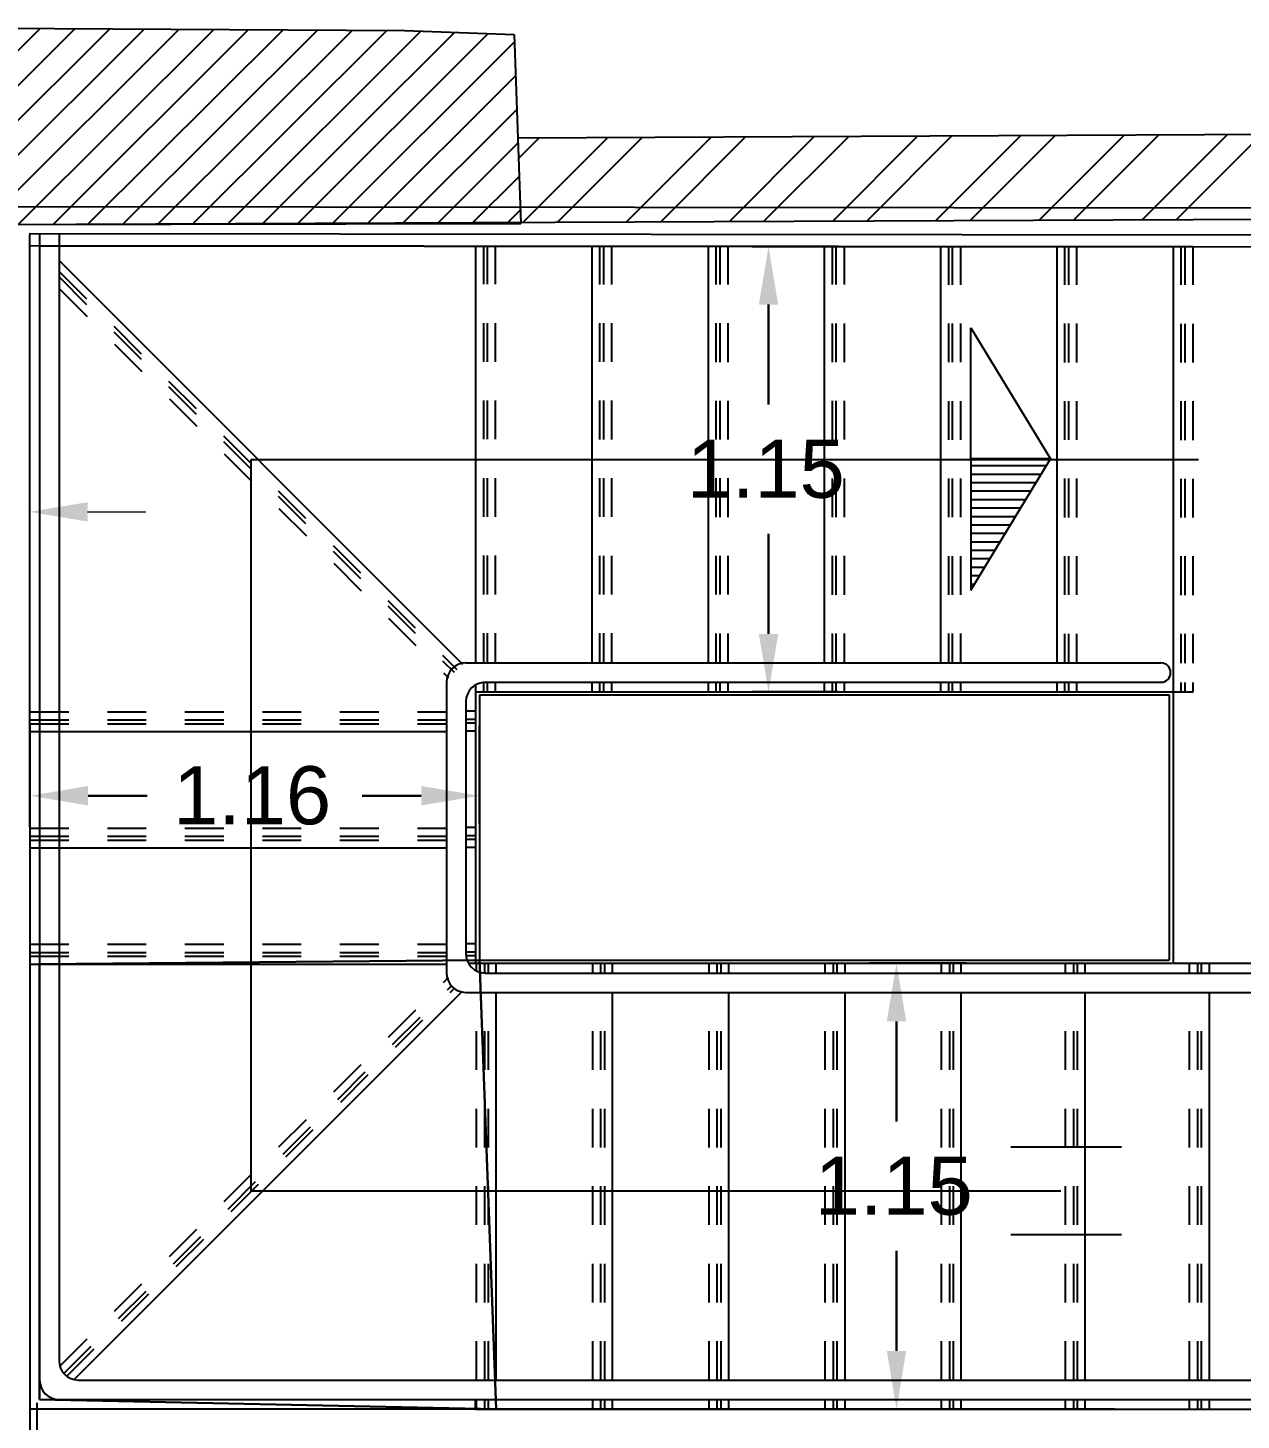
# Model space of a CAD drawing. Header units: inches. Extents: x 54 to 199, y 70 to 109.
# Drawn here: x 131.191 to 134.323, y 80.626 to 84.218 of the extents above; entities that cross this region are included whole.
import ezdxf
from ezdxf.enums import TextEntityAlignment as Align

# ---------------------------------------------------------------- set-up
doc = ezdxf.new("R2010")
doc.units = ezdxf.units.IN
doc.header["$MEASUREMENT"] = 0
doc.linetypes.add('HIDDEN2', pattern=[0.1875, 0.125, -0.0625])
doc.layers.add('1204SDC-A0$0$G-TTLB-LINE', color=244, linetype='Continuous', lineweight=30)
doc.layers.add('DIM-IN-AR', color=251, linetype='Continuous', lineweight=5)
for name, color, linetype in [('A2- Plans$0$STAIR-AR', 11, 'Continuous'), ('A2- Plans$0$WALL-AR', 7, 'Continuous'), ('col-hat', 2, 'Continuous'), ('columns', 6, 'Continuous'), ('FINISH-AR', 252, 'Continuous'), ('HANDRAIL-AR', 30, 'Continuous'), ('HATCH-AR', 251, 'Continuous'), ('WALL-AR', 7, 'Continuous')]:
    doc.layers.add(name, color=color, linetype=linetype)
doc.layers.add('GOLDCLADDING', color=7, linetype='Continuous', true_color=0xffc20a)
doc.styles.add('ROMANS', font='romans.shx')
doc.styles.get("Standard").update_dxf_attribs({"font": 'arial.ttf'})

# ---------------------------------------------------------------- blocks, each defined once
blk = doc.blocks.new('GRWRFHRH')
at = {"layer": '1204SDC-A0$0$G-TTLB-LINE', "color": 252}
for p, q in [((-8.7564, 10.9867), (-5.7802, 10.9838)), ((-6.9167, 10.985, 0), (-6.6953, 10.985, 0)), ((-6.8753, 10.835, 0), (-6.8753, 10.5769, 0)), ((-6.8753, 9.9856, 0), (-6.8753, 10.2437, 0)), ((-6.9178, 9.8356, 0), (-6.6953, 9.8356, 0)), ((-8.7813, 9.4961, 0), (-8.7813, 9.7479, 0)), ((-7.6214, 9.4961, 0), (-7.6214, 9.7479, 0)), ((-8.6313, 9.5679, 0), (-8.4791, 9.5679, 0)), ((-7.7714, 9.5679, 0), (-7.9237, 9.5679, 0)), ((-8.7564, 9.1336), (-7.6214, 9.1433)), ((-8.7564, 8.0105), (-8.7564, 9.1336)), ((-7.6214, 9.1433), (-7.5778, 7.9856)), ((-6.6153, 9.1356, 0), (-6.365, 9.1356, 0)), ((-6.545, 8.9856, 0), (-6.545, 8.7272, 0)), ((-6.545, 8.1356, 0), (-6.545, 8.394, 0)), ((-7.5778, 7.9856), (-8.7564, 8.0105)), ((-6.6453, 7.9856, 0), (-6.365, 7.9856, 0))]:
    blk.add_line(p, q, dxfattribs=at)
for points in [[(-6.9003, 10.835, 0), (-6.8503, 10.835, 0), (-6.8753, 10.985, 0)], [(-6.9003, 9.9856, 0), (-6.8503, 9.9856, 0), (-6.8753, 9.8356, 0)], [(-8.6313, 9.5929, 0), (-8.6313, 9.5429, 0), (-8.7813, 9.5679, 0)], [(-7.7714, 9.5929, 0), (-7.7714, 9.5429, 0), (-7.6214, 9.5679, 0)], [(-6.57, 8.9856, 0), (-6.52, 8.9856, 0), (-6.545, 9.1356, 0)], [(-6.57, 8.1356, 0), (-6.52, 8.1356, 0), (-6.545, 7.9856, 0)]]:
    blk.add_solid(points, dxfattribs=at)
at = {"layer": 'A2- Plans$0$STAIR-AR', "color": 252}
for p, q in [((-7.6564, 9.7355), (-7.6324, 9.7355)), ((-8.7814, 9.7336), (-7.7064, 9.7336)), ((-8.7813, 9.4336), (-7.7064, 9.4336)), ((-7.6564, 9.4355), (-7.6324, 9.4355))]:
    blk.add_line(p, q, dxfattribs=at)
at = {"layer": 'A2- Plans$0$WALL-AR', "color": 252}
for p, q in [((-7.5223, 11.2657), (-5.2556, 11.2763)), ((-7.6314, 9.8357), (-7.6314, 9.1355))]:
    blk.add_line(p, q, dxfattribs=at)
at = {"layer": 'col-hat', "color": 252, "linetype": 'Continuous'}
for p, q in [((-9.121, 11.1822), (-8.7546, 11.5475)), ((-9.078, 11.1353), (-8.6651, 11.547)), ((-9.0447, 11.0789), (-8.5756, 11.5466)), ((-8.9926, 11.0412), (-8.4862, 11.5461)), ((-8.9023, 11.0416), (-8.3967, 11.5456)), ((-8.812, 11.0419), (-8.3072, 11.5452)), ((-8.7219, 11.0421), (-8.2178, 11.5447)), ((-8.6318, 11.0422), (-8.1283, 11.5442)), ((-8.5417, 11.0424), (-8.0388, 11.5438)), ((-8.4516, 11.0425), (-7.9494, 11.5433)), ((-8.3615, 11.0427), (-7.8599, 11.5428)), ((-8.2714, 11.0428), (-7.7718, 11.541)), ((-8.1813, 11.043), (-7.6852, 11.5377)), ((-8.0913, 11.0431), (-7.5985, 11.5344)), ((-8.0012, 11.0433), (-7.5314, 11.5117)), ((-7.9111, 11.0434), (-7.5282, 11.4252)), ((-7.821, 11.0436), (-7.525, 11.3387)), ((-7.7309, 11.0437), (-7.5218, 11.2522)), ((-7.6408, 11.0439), (-7.5187, 11.1657)), ((-7.5507, 11.0441), (-7.5155, 11.0792))]:
    blk.add_line(p, q, dxfattribs=at)
at = {"layer": 'columns', "color": 252}
for p, q in [((-9.0444, 11.549), (-7.8151, 11.5426)), ((-7.8151, 11.5426), (-7.5321, 11.5319)), ((-7.5321, 11.5319), (-7.5142, 11.0441)), ((-9.493, 11.0407), (-7.5142, 11.0441))]:
    blk.add_line(p, q, dxfattribs=at)
at = {"layer": 'DIM-IN-AR', "color": 252}
for p, q in [((-8.7826, 9.9298, 0), (-8.7826, 10.4803, 0)), ((-8.6326, 10.3003, 0), (-8.4826, 10.3003, 0))]:
    blk.add_line(p, q, dxfattribs=at)
blk.add_solid([(-8.6326, 10.3253, 0), (-8.6326, 10.2753, 0), (-8.7826, 10.3003, 0)], dxfattribs=at)
at = {"layer": 'FINISH-AR', "color": 252}
for p, q in [((-4.1281, 11.013), (-8.783, 11.0176)), ((-8.7812, 8.0142), (-8.7815, 11.0154)), ((-5.3563, 10.9834), (-8.7815, 10.9867)), ((-5.3563, 10.9834), (-8.7815, 10.9867)), ((-8.7812, 7.9856), (-8.7815, 10.9867)), ((-7.6314, 10.9875), (-7.6314, 9.9106)), ((-7.3314, 10.9872), (-7.3314, 9.9106)), ((-7.3314, 10.9872), (-7.3314, 9.9106)), ((-7.0313, 10.9869), (-7.0313, 9.9106)), ((-6.7313, 10.9866), (-6.7313, 9.9106)), ((-6.4313, 10.9863), (-6.4313, 9.9106)), ((-6.1313, 10.986), (-6.1313, 9.9106)), ((-5.8312, 10.986), (-5.8312, 9.8357)), ((-5.8312, 10.9857), (-5.8312, 9.9103)), ((-8.7064, 10.9488), (-7.6653, 9.9077)), ((-6.3535, 10.7754), (-6.1472, 10.4368)), ((-6.3535, 10.4368), (-6.3535, 10.7754)), ((-8.211, 10.4348), (-8.211, 8.5481)), ((-5.7656, 10.4348), (-8.211, 10.4348)), ((-6.3535, 10.0981), (-6.1472, 10.4368)), ((-6.3535, 10.0981), (-6.1472, 10.4368)), ((-6.1472, 10.4368), (-6.3535, 10.4368)), ((-6.3535, 10.4368), (-6.3535, 10.0981)), ((-6.1472, 10.4368), (-6.3535, 10.4368)), ((-7.6314, 9.8539), (-7.6314, 9.8357)), ((-7.3314, 9.8606), (-7.3314, 9.8357)), ((-7.3314, 9.8606), (-7.3314, 9.8357)), ((-7.0313, 9.8606), (-7.0313, 9.8357)), ((-6.7313, 9.8606), (-6.7313, 9.8357)), ((-6.4313, 9.8606), (-6.4313, 9.8357)), ((-6.1313, 9.8606), (-6.1313, 9.8357)), ((-5.8312, 9.8603), (-5.8312, 9.8354)), ((-5.8312, 9.8357), (-5.7802, 9.8357)), ((-7.6564, 9.7356), (-7.6314, 9.7356)), ((-8.7814, 9.7336), (-7.7064, 9.7336)), ((-8.7813, 9.4336), (-7.7064, 9.4336)), ((-7.6564, 9.4356), (-7.6314, 9.4356)), ((-8.7813, 9.1336), (-7.7064, 9.1336)), ((-7.6497, 9.1356), (-7.6314, 9.1356)), ((-7.5778, 9.1106), (-7.5778, 9.1356)), ((-7.2778, 9.1106), (-7.2778, 9.1356)), ((-6.9778, 9.1106), (-6.9778, 9.1356)), ((-6.6778, 9.1106), (-6.6778, 9.1356)), ((-6.3778, 9.1106), (-6.3778, 9.1356)), ((-5.8312, 9.1356), (-5.4177, 9.1356)), ((-8.6671, 8.0617), (-7.6653, 9.0635)), ((-7.5778, 8.0605), (-7.5778, 9.0606)), ((-7.2778, 8.0605), (-7.2778, 9.0606)), ((-6.9778, 8.0605), (-6.9778, 9.0606)), ((-6.6778, 8.0605), (-6.6778, 9.0606)), ((-6.3778, 8.0605), (-6.3778, 9.0606)), ((-6.0578, 8.0605), (-6.0578, 9.0606)), ((-5.7377, 8.0605), (-5.7377, 9.0606)), ((-5.9643, 8.6613), (-6.2497, 8.6613)), ((-6.1208, 8.5481), (-8.211, 8.5481)), ((-5.9643, 8.4349), (-6.2497, 8.4349)), ((-8.7811, 6.359), (-8.7812, 8.0142)), ((-7.6312, 7.9837), (-7.6312, 8.0105)), ((-7.5778, 7.9856), (-7.5778, 8.0105)), ((-7.2778, 7.9856), (-7.2778, 8.0105)), ((-6.9778, 7.9856), (-6.9778, 8.0105)), ((-6.6778, 7.9856), (-6.6778, 8.0105)), ((-6.3778, 7.9856), (-6.3778, 8.0105)), ((-5.9822, 7.9856), (-8.7812, 7.9856)), ((-8.7628, 6.359), (-8.763, 8.0016))]:
    blk.add_line(p, q, dxfattribs=at)
at = {"layer": 'FINISH-AR', "color": 252, "linetype": 'HIDDEN2', "ltscale": 0.5}
for p, q in [((-7.6113, 10.9875), (-7.6113, 9.9106)), ((-7.6013, 10.9875), (-7.6013, 9.9106)), ((-7.5804, 10.9875), (-7.5804, 9.9106)), ((-7.3113, 10.9872), (-7.3113, 9.9106)), ((-7.3113, 10.9872), (-7.3113, 9.9106)), ((-7.3013, 10.9872), (-7.3013, 9.9106)), ((-7.3013, 10.9872), (-7.3013, 9.9106)), ((-7.2804, 10.9872), (-7.2804, 9.9106)), ((-7.2804, 10.9872), (-7.2804, 9.9106)), ((-7.0113, 10.9869), (-7.0113, 9.9106)), ((-7.0013, 10.9869), (-7.0013, 9.9106)), ((-6.9803, 10.9869), (-6.9803, 9.9106)), ((-6.7113, 10.9866), (-6.7113, 9.9106)), ((-6.7013, 10.9866), (-6.7013, 9.9106)), ((-6.6803, 10.9866), (-6.6803, 9.9106)), ((-6.4112, 10.9863), (-6.4112, 9.9106)), ((-6.4012, 10.9863), (-6.4012, 9.9106)), ((-6.3803, 10.9863), (-6.3803, 9.9106)), ((-6.1112, 10.986), (-6.1112, 9.9106)), ((-6.1012, 10.986), (-6.1012, 9.9106)), ((-6.0803, 10.986), (-6.0803, 9.9106)), ((-5.8112, 10.9857), (-5.8112, 9.9103)), ((-5.8012, 10.9857), (-5.8012, 9.9103)), ((-5.7802, 10.9857), (-5.7802, 9.9103)), ((-8.7064, 10.9205), (-7.6795, 9.8936)), ((-8.7064, 10.9063), (-7.6866, 9.8865)), ((-8.7044, 10.8747), (-7.7014, 9.8717)), ((-7.6113, 9.8604), (-7.6113, 9.8357)), ((-7.6013, 9.8606), (-7.6013, 9.8357)), ((-7.5804, 9.8606), (-7.5804, 9.8357)), ((-7.3113, 9.8606), (-7.3113, 9.8357)), ((-7.3113, 9.8606), (-7.3113, 9.8357)), ((-7.3013, 9.8606), (-7.3013, 9.8357)), ((-7.3013, 9.8606), (-7.3013, 9.8357)), ((-7.2804, 9.8606), (-7.2804, 9.8357)), ((-7.2804, 9.8606), (-7.2804, 9.8357)), ((-7.0113, 9.8606), (-7.0113, 9.8357)), ((-7.0013, 9.8606), (-7.0013, 9.8357)), ((-6.9803, 9.8606), (-6.9803, 9.8357)), ((-6.7113, 9.8606), (-6.7113, 9.8357)), ((-6.7013, 9.8606), (-6.7013, 9.8357)), ((-6.6803, 9.8606), (-6.6803, 9.8357)), ((-6.4112, 9.8606), (-6.4112, 9.8357)), ((-6.4012, 9.8606), (-6.4012, 9.8357)), ((-6.3803, 9.8606), (-6.3803, 9.8357)), ((-6.1112, 9.8606), (-6.1112, 9.8357)), ((-6.1012, 9.8606), (-6.1012, 9.8357)), ((-6.0803, 9.8606), (-6.0803, 9.8357)), ((-5.8112, 9.8603), (-5.8112, 9.8354)), ((-5.8012, 9.8603), (-5.8012, 9.8354)), ((-5.7802, 9.8603), (-5.7802, 9.8354)), ((-8.7814, 9.7846), (-7.7064, 9.7846)), ((-7.6564, 9.7866), (-7.6314, 9.7866)), ((-8.7814, 9.7637), (-7.7064, 9.7637)), ((-8.7814, 9.7537), (-7.7064, 9.7537)), ((-7.6564, 9.7656), (-7.6314, 9.7656)), ((-7.6564, 9.7556), (-7.6314, 9.7556)), ((-8.7813, 9.4846), (-7.7064, 9.4846)), ((-7.6564, 9.4866), (-7.6314, 9.4866)), ((-8.7813, 9.4637), (-7.7064, 9.4637)), ((-8.7813, 9.4537), (-7.7064, 9.4537)), ((-7.6564, 9.4656), (-7.6314, 9.4656)), ((-7.6564, 9.4556), (-7.6314, 9.4556)), ((-8.7813, 9.1846), (-7.7064, 9.1846)), ((-8.7813, 9.1637), (-7.7064, 9.1637)), ((-7.6564, 9.1866), (-7.6314, 9.1866)), ((-7.6564, 9.1656), (-7.6314, 9.1656)), ((-8.7813, 9.1537), (-7.7064, 9.1537)), ((-7.6561, 9.1556), (-7.6314, 9.1556)), ((-7.6288, 9.1159), (-7.6288, 9.1356)), ((-7.6078, 9.1106), (-7.6078, 9.1356)), ((-7.5978, 9.1106), (-7.5978, 9.1356)), ((-7.3288, 9.1106), (-7.3288, 9.1356)), ((-7.3078, 9.1106), (-7.3078, 9.1356)), ((-7.2978, 9.1106), (-7.2978, 9.1356)), ((-7.0288, 9.1106), (-7.0288, 9.1356)), ((-7.0078, 9.1106), (-7.0078, 9.1356)), ((-6.9978, 9.1106), (-6.9978, 9.1356)), ((-6.7288, 9.1106), (-6.7288, 9.1356)), ((-6.7078, 9.1106), (-6.7078, 9.1356)), ((-6.6978, 9.1106), (-6.6978, 9.1356)), ((-6.4288, 9.1106), (-6.4288, 9.1356)), ((-6.4078, 9.1106), (-6.4078, 9.1356)), ((-6.3978, 9.1106), (-6.3978, 9.1356)), ((-6.1088, 9.1106), (-6.1088, 9.1356)), ((-6.0878, 9.1106), (-6.0878, 9.1356)), ((-6.0778, 9.1106), (-6.0778, 9.1356)), ((-6.0778, 9.1106), (-6.0778, 9.1356)), ((-6.0578, 9.1106), (-6.0578, 9.1356)), ((-5.7887, 9.1106), (-5.7887, 9.1356)), ((-5.7678, 9.1106), (-5.7678, 9.1356)), ((-5.7578, 9.1106), (-5.7578, 9.1356)), ((-5.7377, 9.1106), (-5.7377, 9.1356)), ((-8.7044, 8.0965), (-7.7014, 9.0995)), ((-8.6939, 8.0774), (-7.6938, 9.0775)), ((-8.6865, 8.0706), (-7.6865, 9.0707)), ((-7.6288, 8.0605), (-7.6288, 9.0606)), ((-7.6078, 8.0605), (-7.6078, 9.0606)), ((-7.5978, 8.0605), (-7.5978, 9.0606)), ((-7.3288, 8.0605), (-7.3288, 9.0606)), ((-7.3078, 8.0605), (-7.3078, 9.0606)), ((-7.2978, 8.0605), (-7.2978, 9.0606)), ((-7.0288, 8.0605), (-7.0288, 9.0606)), ((-7.0078, 8.0605), (-7.0078, 9.0606)), ((-6.9978, 8.0605), (-6.9978, 9.0606)), ((-6.7288, 8.0605), (-6.7288, 9.0606)), ((-6.7078, 8.0605), (-6.7078, 9.0606)), ((-6.6978, 8.0605), (-6.6978, 9.0606)), ((-6.4288, 8.0605), (-6.4288, 9.0606)), ((-6.4078, 8.0605), (-6.4078, 9.0606)), ((-6.3978, 8.0605), (-6.3978, 9.0606)), ((-6.1088, 8.0605), (-6.1088, 9.0606)), ((-6.0878, 8.0605), (-6.0878, 9.0606)), ((-6.0778, 8.0605), (-6.0778, 9.0606)), ((-5.7887, 8.0605), (-5.7887, 9.0606)), ((-5.7678, 8.0605), (-5.7678, 9.0606)), ((-5.7578, 8.0605), (-5.7578, 9.0606)), ((-7.6288, 7.9856), (-7.6288, 8.0105)), ((-7.6078, 7.9856), (-7.6078, 8.0105)), ((-7.5978, 7.9856), (-7.5978, 8.0105)), ((-7.3288, 7.9856), (-7.3288, 8.0105)), ((-7.3078, 7.9856), (-7.3078, 8.0105)), ((-7.2978, 7.9856), (-7.2978, 8.0105)), ((-7.0288, 7.9856), (-7.0288, 8.0105)), ((-7.0078, 7.9856), (-7.0078, 8.0105)), ((-6.9978, 7.9856), (-6.9978, 8.0105)), ((-6.7288, 7.9856), (-6.7288, 8.0105)), ((-6.7078, 7.9856), (-6.7078, 8.0105)), ((-6.6978, 7.9856), (-6.6978, 8.0105)), ((-6.4288, 7.9856), (-6.4288, 8.0105)), ((-6.4078, 7.9856), (-6.4078, 8.0105)), ((-6.3978, 7.9856), (-6.3978, 8.0105)), ((-6.1088, 7.9856), (-6.1088, 8.0105)), ((-6.0878, 7.9856), (-6.0878, 8.0105)), ((-6.0778, 7.9856), (-6.0778, 8.0105)), ((-6.0578, 7.9856), (-6.0578, 8.0105)), ((-5.7887, 7.9856), (-5.7887, 8.0105)), ((-5.7678, 7.9856), (-5.7678, 8.0105)), ((-5.7578, 7.9856), (-5.7578, 8.0105)), ((-5.7377, 7.9856), (-5.7377, 8.0105))]:
    blk.add_line(p, q, dxfattribs=at)
at = {"layer": 'FINISH-AR', "color": 252, "linetype": 'Continuous'}
for p, q in [((-6.158, 10.4189), (-6.3535, 10.4189)), ((-6.1713, 10.3971), (-6.3535, 10.3971)), ((-6.1846, 10.3753), (-6.3535, 10.3753)), ((-6.1979, 10.3534), (-6.3535, 10.3534)), ((-6.2112, 10.3316), (-6.3535, 10.3316)), ((-6.2245, 10.3098), (-6.3535, 10.3098)), ((-6.2378, 10.2879), (-6.3535, 10.2879)), ((-6.2511, 10.2661), (-6.3535, 10.2661)), ((-6.2644, 10.2443), (-6.3535, 10.2443)), ((-6.2777, 10.2224), (-6.3535, 10.2224)), ((-6.291, 10.2006), (-6.3535, 10.2006)), ((-6.3043, 10.1788), (-6.3535, 10.1788)), ((-6.3176, 10.157), (-6.3535, 10.157)), ((-6.3309, 10.1351), (-6.3535, 10.1351)), ((-6.3442, 10.1133), (-6.3535, 10.1133))]:
    blk.add_line(p, q, dxfattribs=at)
at = {"layer": 'HANDRAIL-AR', "color": 252}
for p, q in [((-8.7564, 11.0153), (-8.7564, 8.0891)), ((-8.7064, 11.0153), (-8.7064, 8.1391)), ((-8.7564, 10.9867), (-8.7564, 8.0605)), ((-8.7064, 10.9867), (-8.7064, 8.1105)), ((-7.6564, 9.9106), (-5.8626, 9.9106)), ((-7.7064, 9.8606), (-7.7064, 9.1106)), ((-7.6064, 9.8606), (-5.8626, 9.8606)), ((-7.6564, 9.8106), (-7.6564, 9.1606)), ((-7.6064, 9.1106), (-5.5426, 9.1106)), ((-7.6564, 9.0606), (-5.5426, 9.0606)), ((-8.6564, 8.0605), (-5.5401, 8.0605)), ((-8.7064, 8.0105), (-5.5401, 8.0105))]:
    blk.add_line(p, q, dxfattribs=at)
for centre, radius, start, end in [((-7.6564, 9.8606), 0.05, 90, 180), ((-5.8626, 9.8856), 0.025, 270, 90), ((-7.6064, 9.8106), 0.05, 90, 180), ((-7.6064, 9.1606), 0.05, 180, 270), ((-7.6564, 9.1106), 0.05, 180, 270), ((-8.6564, 8.1105), 0.05, 180, 270), ((-8.7064, 8.0605), 0.05, 180, 270)]:
    blk.add_arc(centre, radius, start, end, dxfattribs=at)
at = {"layer": 'HATCH-AR', "color": 252, "linetype": 'Continuous'}
for p, q in [((-7.5204, 11.2123, 0), (-7.4667, 11.2659, 0)), ((-7.5085, 11.0474, 0), (-7.2891, 11.2668, 0)), ((-7.4198, 11.0477, 0), (-7.2003, 11.2672, 0)), ((-7.2422, 11.0485, 0), (-7.0227, 11.268, 0)), ((-7.1535, 11.0488, 0), (-6.9339, 11.2684, 0)), ((-6.976, 11.0496, 0), (-6.7563, 11.2693, 0)), ((-6.8872, 11.0499, 0), (-6.6675, 11.2697, 0)), ((-6.7097, 11.0507, 0), (-6.4899, 11.2705, 0)), ((-6.6209, 11.051, 0), (-6.4011, 11.2709, 0)), ((-6.4434, 11.0518, 0), (-6.2234, 11.2718, 0)), ((-6.3547, 11.0521, 0), (-6.1346, 11.2722, 0)), ((-6.1772, 11.0529, 0), (-5.957, 11.273, 0)), ((-6.0884, 11.0532, 0), (-5.8682, 11.2734, 0)), ((-5.9109, 11.054, 0), (-5.6906, 11.2743, 0)), ((-5.8221, 11.0544, 0), (-5.6018, 11.2747, 0))]:
    blk.add_line(p, q, dxfattribs=at)
at = {"layer": 'HATCH-AR', "color": 252}
for p, q in [((-9.493, 11.0391), (-4.0975, 11.0615)), ((-7.6314, 9.8356), (-7.6314, 9.1356)), ((-7.6314, 9.8356), (-5.8312, 9.8356)), ((-7.6214, 9.8279), (-7.6214, 9.1433)), ((-7.6214, 9.8279), (-5.8412, 9.8279)), ((-5.8412, 9.8279), (-5.8412, 9.1433)), ((-5.8312, 9.8356), (-5.8312, 9.1356)), ((-7.6314, 9.1356), (-5.8324, 9.1356)), ((-7.6214, 9.1433), (-5.8412, 9.1433)), ((-7.6314, 7.9856), (-5.4177, 7.9856))]:
    blk.add_line(p, q, dxfattribs=at)
at = {"layer": 'WALL-AR', "color": 252}
blk.add_line((-5.3452, 11.0837), (-8.9322, 11.0872), dxfattribs=at)
at = {"color": 252, "style": 'ROMANS'}
for p in [(-5.1176, 7.4592, 0), (3.1653, 4.7064, 0), (-5.1176, 4.6287, 0)]:
    blk.add_attdef('ELEV', text='', height=0.1035, dxfattribs=at).set_placement(p, align=Align.BOTTOM_LEFT)
for p in [(-5.1176, 7.3903, 0), (3.1653, 4.6376, 0), (-5.1176, 4.5599, 0)]:
    blk.add_attdef('LEVEL', text='', height=0.1035, dxfattribs=at).set_placement(p, align=Align.TOP_LEFT)
at = {"layer": '1204SDC-A0$0$G-TTLB-LINE', "color": 252}
for s, p in [('1.15', (-7.0864, 10.3366, 0)), ('1.16', (-8.4119, 9.4942, 0)), ('1.15', (-6.7561, 8.4869, 0))]:
    blk.add_text(s, height=0.15, dxfattribs=at).set_placement(p)

msp = doc.modelspace()

# ---------------------------------------------------------------- block references
at = {"layer": 'GOLDCLADDING'}
msp.add_blockref('GRWRFHRH', (139.9781, 72.6693, 0), dxfattribs=at)

doc.saveas('drawing.dxf')
